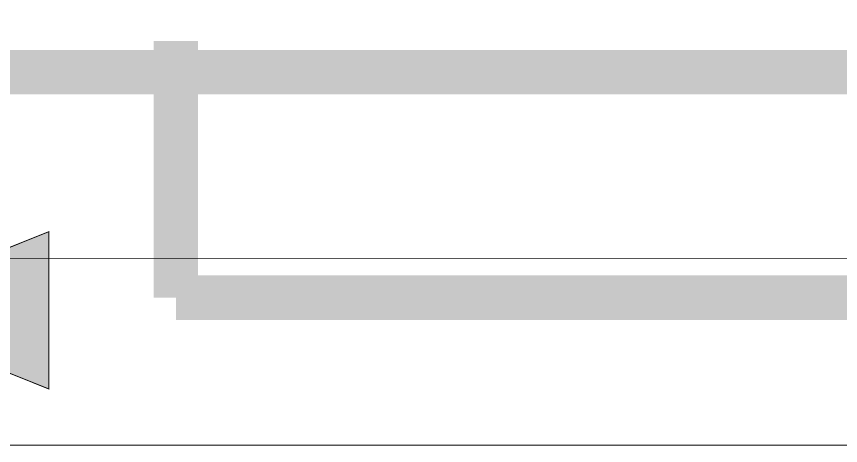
# Model space of a CAD drawing. Header units: millimetres. Extents: x 13.6 to 64.4, y -87.1 to 7.1.
# Drawn here: x 39.919 to 44.64, y -86.007 to -83.552 of the extents above; entities that cross this region are included whole.
import ezdxf

# ---------------------------------------------------------------- set-up
doc = ezdxf.new("R2010")
doc.units = ezdxf.units.MM
doc.header["$MEASUREMENT"] = 0
for name, color, linetype, true_color in [('Board-Outline-Layer', 7, 'Continuous', 0xff00ff), ('Bottom-Layer', 7, 'Continuous', 0x0000ff), ('Document-Layer', 7, 'Continuous', 0xffffff), ('Top-Layer', 7, 'Continuous', 0xff0000), ('Top-Silkscreen-Layer', 7, 'Continuous', 0xffcc00)]:
    doc.layers.add(name, color=color, linetype=linetype, true_color=true_color)

msp = doc.modelspace()

# ---------------------------------------------------------------- hatches: boundary and pattern name
at = {"layer": 'Document-Layer'}
msp.add_hatch(color=256, dxfattribs=at).paths.add_polyline_path([(39.6041, -84.9834), (40.1041, -84.7834), (40.1041, -85.6834), (39.6041, -85.4834)])
msp.add_hatch(color=256, dxfattribs=at).paths.add_polyline_path([(39.6041, -84.9834), (40.1041, -84.7834), (40.1041, -85.6834), (39.6041, -85.4834)])

# ---------------------------------------------------------------- linework, layer by layer
at = {"layer": 'Board-Outline-Layer', "const_width": 0.254}
msp.add_lwpolyline([(15.621, -83.871), (54.9455, -83.871), (54.9455, 6.0452), (15.621, 6.0452)], close=True, dxfattribs=at)
at = {"layer": 'Bottom-Layer', "const_width": 0.00508}
msp.add_lwpolyline([(13.6144, -86.0046), (13.6144, 7.112), (55.7277, 7.112), (55.7277, -86.0046)], close=True, dxfattribs=at)
at = {"layer": 'Document-Layer', "const_width": 0.00508}
msp.add_lwpolyline([(39.6041, -84.9834), (40.1041, -84.7834), (40.1041, -85.6834), (39.6041, -85.4834)], close=True, dxfattribs=at)
msp.add_lwpolyline([(39.6041, -84.9834), (40.1041, -84.7834), (40.1041, -85.6834), (39.6041, -85.4834)], close=True, dxfattribs=at)
at = {"layer": 'Top-Layer', "const_width": 0.00508}
msp.add_lwpolyline([(14.6812, -84.9378), (14.6812, 6.9088), (57.3533, 6.9088), (57.3533, -84.9378)], close=True, dxfattribs=at)
at = {"layer": 'Top-Silkscreen-Layer', "const_width": 0.254}
for points in [[(40.8323, -85.1611), (40.8323, -83.6922)], [(40.8323, -85.1611), (40.8323, -83.6922)], [(49.4723, -85.1611), (40.8323, -85.1611)], [(49.4723, -85.1611), (40.8323, -85.1611)]]:
    msp.add_lwpolyline(points, dxfattribs=at)

doc.saveas('drawing.dxf')
